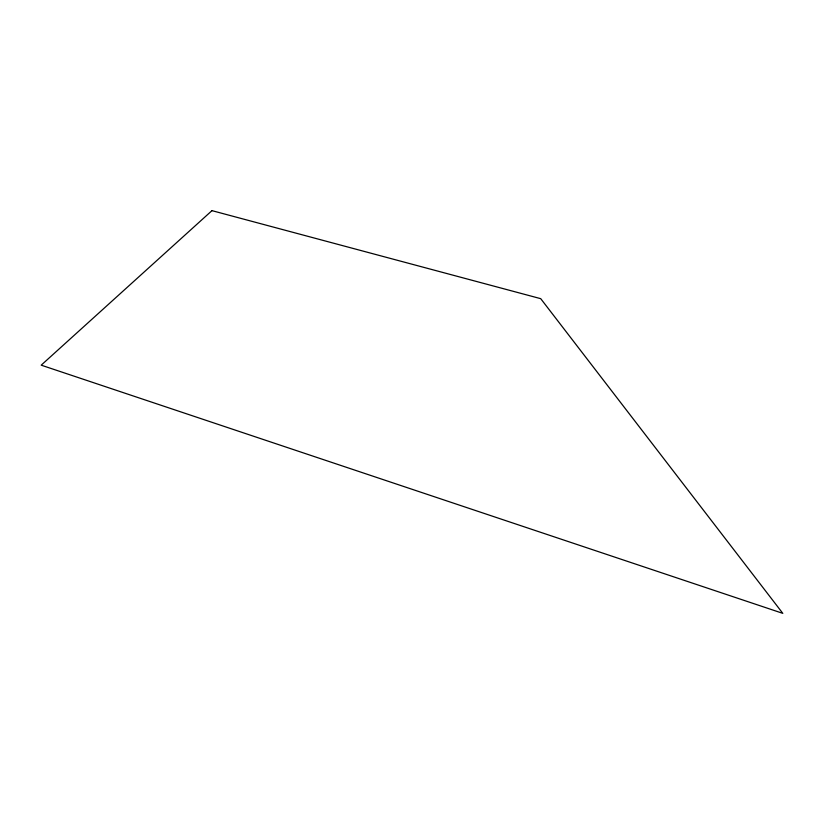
<?xml version="1.0" encoding="UTF-8"?>
<svg xmlns="http://www.w3.org/2000/svg" width="824" height="824" viewBox="0 0 824 824"><rect width="100%" height="100%" fill="white"/><g stroke="black" fill="none" stroke-linecap="round" stroke-linejoin="round"><path stroke-width="1.24" d="M211.964 210.645L41.2 365.166L782.8 613.355L540.719 298.669L211.964 210.645"/></g></svg>
